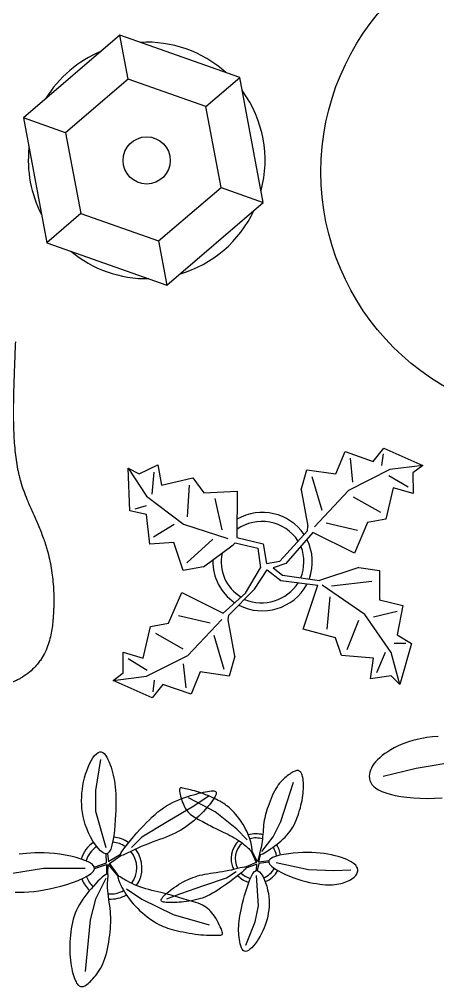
# Model space of a CAD drawing. Header units: millimetres. Extents: x -38686 to 870903, y -23218 to 232707.
# Drawn here: x 38394 to 39404, y 22495 to 24834 of the extents above; entities that cross this region are included whole.
import ezdxf

# ---------------------------------------------------------------- set-up
doc = ezdxf.new("R2010")
doc.units = ezdxf.units.MM
doc.header["$LTSCALE"] = 10
doc.layers.add('40 - Detail Outline', color=142, linetype='Continuous')
doc.styles.add('ATTR', font='romans.shx', dxfattribs={"width": 0.8, "height": 1.735066})

msp = doc.modelspace()

# ---------------------------------------------------------------- linework, layer by layer
at = {"layer": '40 - Detail Outline', "color": 251}
for p, q in [((38657.177, 24689.768), (38637.303, 24796.182)), ((38844.863, 24623.598), (38927.082, 24694.016)), ((38506.029, 24560.313), (38403.935, 24596.308)), ((38881.4, 24427.972), (38983.494, 24391.977)), ((38542.566, 24364.688), (38460.347, 24294.269)), ((38730.251, 24298.517), (38750.126, 24192.104))]:
    msp.add_line(p, q, dxfattribs=at)
at = {"layer": '40 - Detail Outline', "color": 252, "linetype": 'Continuous'}
for p, q in [((39158.948, 23735.363), (39180.824, 23789.413)), ((39180.824, 23789.413), (39248.88, 23765.567)), ((39248.88, 23765.567), (39274.806, 23797.625)), ((39274.806, 23797.625), (39368.902, 23755.839)), ((39192.862, 23773.439), (39198.992, 23715.453)), ((39272.838, 23783.621), (39268.902, 23755.613)), ((38657.196, 23749.095), (38701.408, 23681.675)), ((38657.196, 23749.095), (38683.928, 23735.475)), ((38660.888, 23646.205), (38657.196, 23749.095)), ((38683.928, 23735.475), (38728.816, 23757.497)), ((38728.816, 23757.497), (38737.388, 23708.237)), ((39075.034, 23697.171), (39088.924, 23745.203)), ((39088.924, 23745.203), (39158.948, 23735.363)), ((39288.924, 23745.657), (39189.038, 23695.431)), ((39368.902, 23755.839), (39288.924, 23745.657)), ((39368.902, 23755.839), (39344.942, 23737.785)), ((38714.858, 23686.047), (38719.736, 23739.677)), ((38737.388, 23708.237), (38813.548, 23725.547)), ((38813.548, 23725.547), (38840.108, 23689.567)), ((39100.962, 23729.231), (39125.148, 23647.285)), ((39286.956, 23731.653), (39333.02, 23703.757)), ((39344.942, 23737.785), (39345.056, 23687.785)), ((38804.468, 23707.727), (38799.418, 23631.737)), ((39075.034, 23697.171), (39091.234, 23609.209)), ((39189.038, 23695.431), (39106.9, 23607.603)), ((39297.024, 23701.677), (39279.196, 23625.635)), ((39345.056, 23687.785), (39297.024, 23701.677)), ((38701.408, 23681.675), (38790.338, 23613.917)), ((38840.108, 23689.567), (38920.638, 23693.429)), ((38884.148, 23599.787), (38866.838, 23675.947)), ((38920.638, 23693.429), (38919.788, 23581.629)), ((39267.16, 23641.609), (39201.074, 23679.459)), ((38674.338, 23650.575), (38701.238, 23659.315)), ((38701.068, 23636.955), (38660.888, 23646.205)), ((38709.47, 23565.335), (38701.068, 23636.955)), ((39279.196, 23625.635), (39235.216, 23617.535)), ((38718.548, 23583.155), (38767.978, 23614.087)), ((38790.338, 23613.917), (38897.372, 23579.323)), ((39089.898, 23597.839), (39091.234, 23609.209)), ((39135.216, 23617.309), (39211.256, 23599.481)), ((39235.216, 23617.535), (39203.384, 23543.463)), ((38798.57, 23519.937), (38861.62, 23577.597)), ((38919.788, 23581.629), (38982.8, 23565.873)), ((39023.488, 23524.143), (39089.898, 23597.839)), ((39103.27, 23593.235), (39037.73, 23518.927)), ((39203.384, 23543.463), (39103.27, 23593.235)), ((38767.638, 23569.367), (38709.47, 23565.335)), ((38789.49, 23502.117), (38767.638, 23569.367)), ((38838.75, 23510.687), (38910.71, 23563.809)), ((38910.71, 23563.809), (38915.184, 23568.257)), ((38915.184, 23568.257), (38970.594, 23555.441)), ((38970.594, 23555.441), (38976.696, 23508.493)), ((38982.8, 23565.873), (38990.938, 23518.927)), ((38838.75, 23510.687), (38789.49, 23502.117)), ((38940.826, 23447.251), (38976.696, 23508.493)), ((38990.938, 23518.927), (39023.488, 23524.143)), ((39037.73, 23518.927), (39007.212, 23508.493)), ((39007.212, 23508.493), (39029.592, 23490.237)), ((39214.416, 23508.721), (39119.106, 23477.197)), ((39214.416, 23508.721), (39263.914, 23501.651)), ((38962.456, 23456.331), (38992.972, 23503.277)), ((38992.972, 23503.277), (39026.1, 23477.715)), ((39029.592, 23490.237), (39119.106, 23477.197)), ((39263.914, 23501.651), (39263.914, 23430.939)), ((39026.1, 23477.715), (39115.422, 23466.295)), ((39080.066, 23360.229), (39115.422, 23466.295)), ((39228.56, 23395.585), (39125.586, 23466.003)), ((39148.294, 23464.641), (39245.152, 23476.139)), ((38754.732, 23374.289), (38786.564, 23448.361)), ((38786.564, 23448.361), (38886.678, 23398.589)), ((38940.826, 23447.251), (38886.678, 23398.589)), ((38900.048, 23393.985), (38962.456, 23456.331)), ((39143.706, 23438.011), (39136.636, 23360.229)), ((39263.914, 23430.939), (39320.482, 23416.797)), ((39320.482, 23416.797), (39306.34, 23346.087)), ((38854.732, 23374.515), (38778.692, 23392.343)), ((38898.714, 23382.615), (38900.048, 23393.985)), ((39292.198, 23303.661), (39228.56, 23395.585)), ((39306.34, 23402.655), (39249.772, 23388.513)), ((38710.75, 23366.189), (38754.732, 23374.289)), ((38800.91, 23296.393), (38883.112, 23383.303)), ((38914.914, 23294.653), (38898.714, 23382.615)), ((39186.132, 23310.731), (39214.416, 23381.441)), ((38692.924, 23290.149), (38710.75, 23366.189)), ((38722.786, 23350.217), (38788.874, 23312.367)), ((38888.986, 23262.593), (38864.8, 23344.539)), ((39157.848, 23339.015), (39080.066, 23360.229)), ((39306.34, 23346.087), (39341.696, 23324.873)), ((39171.99, 23296.589), (39157.848, 23339.015)), ((39327.554, 23324.873), (39299.27, 23324.873)), ((39341.696, 23324.873), (39313.412, 23225.879)), ((38644.892, 23304.039), (38692.924, 23290.149)), ((38645.004, 23254.039), (38644.892, 23304.039)), ((39278.056, 23303.661), (39256.844, 23254.163)), ((39313.412, 23225.879), (39292.198, 23303.661)), ((38702.992, 23260.171), (38656.928, 23288.067)), ((38701.024, 23246.167), (38800.91, 23296.393)), ((38797.086, 23218.385), (38790.954, 23276.371)), ((38914.914, 23294.653), (38901.022, 23246.621)), ((39249.772, 23289.517), (39171.99, 23296.589)), ((39242.702, 23240.021), (39249.772, 23289.517)), ((38621.046, 23235.985), (38645.004, 23254.039)), ((38831, 23256.461), (38809.122, 23202.411)), ((38901.022, 23246.621), (38831, 23256.461)), ((38621.046, 23235.985), (38701.024, 23246.167)), ((38715.142, 23194.199), (38621.046, 23235.985)), ((38717.11, 23208.203), (38721.046, 23236.211)), ((39292.198, 23247.091), (39242.702, 23240.021)), ((39313.412, 23225.879), (39292.198, 23247.091)), ((38741.068, 23226.257), (38715.142, 23194.199)), ((38809.122, 23202.411), (38741.068, 23226.257)), ((38590.455, 23044.726), (38577.955, 22969.726)), ((39352.785, 23024.059), (39472.785, 23044.059)), ((39272.785, 23004.059), (39352.785, 23024.059)), ((38577.955, 22969.726), (38577.955, 22919.726)), ((39025.633, 22894.584), (39056.206, 22990.319)), ((38867.051, 22918.068), (38802.738, 22952.185)), ((38852.955, 22957.226), (38815.455, 22932.226)), ((38815.455, 22932.226), (38752.955, 22894.726)), ((38577.955, 22919.726), (38602.955, 22832.226)), ((38919.502, 22876.249), (38867.051, 22918.068)), ((38752.955, 22894.726), (38690.455, 22857.226)), ((38944.688, 22850.449), (38919.502, 22876.249)), ((39007.535, 22857.537), (39025.633, 22894.584)), ((38690.455, 22857.226), (38665.455, 22832.226)), ((38979.656, 22822.569), (39007.535, 22857.537)), ((38604.343, 22794.648), (38603.884, 22816.983)), ((38610.303, 22797.587), (38607.552, 22817.571)), ((38638.27, 22815.22), (38610.303, 22798.175)), ((38612.137, 22793.472), (38639.646, 22812.87)), ((38954.305, 22823.31), (38966.344, 22795.273)), ((38969.703, 22796.962), (38956.196, 22823.389)), ((38974.331, 22815.208), (38969.703, 22796.962)), ((38972.671, 22796.813), (38976.745, 22814.214)), ((38377.955, 22769.726), (38452.955, 22782.226)), ((38452.955, 22782.226), (38552.955, 22782.226)), ((38575, 22784.656), (38604.343, 22795.236)), ((38575.917, 22781.13), (38604.801, 22790.533)), ((38604.801, 22790.533), (38604.343, 22768.198)), ((38607.552, 22767.611), (38608.469, 22791.122)), ((38608.469, 22791.122), (38631.852, 22762.321)), ((38634.144, 22762.908), (38612.137, 22794.061)), ((38966.442, 22795.733), (38941.689, 22785.13)), ((38942.375, 22783.062), (38967.095, 22791.748)), ((38967.192, 22792.208), (38966.021, 22776.113)), ((38972.345, 22793.516), (38968.989, 22775.963)), ((38996.968, 22796.455), (38972.247, 22793.057)), ((38996.837, 22799.367), (38972.671, 22796.813)), ((39092.875, 22778.057), (39014.624, 22794.69)), ((38839.408, 22739.922), (38894.553, 22758.871)), ((38894.553, 22758.871), (38918.274, 22774.276)), ((38972.19, 22691.252), (38967.181, 22763.88)), ((39153.643, 22775.364), (39092.875, 22778.057)), ((39194.848, 22776.829), (39153.643, 22775.364)), ((38602.955, 22757.226), (38577.955, 22707.226)), ((38784.263, 22720.974), (38839.408, 22739.922)), ((38652.955, 22732.226), (38690.455, 22707.226)), ((38750.761, 22707.648), (38784.263, 22720.974)), ((38577.955, 22707.226), (38565.455, 22657.226)), ((38690.455, 22707.226), (38765.455, 22669.726)), ((38963.874, 22652.126), (38972.19, 22691.252)), ((38765.455, 22669.726), (38852.955, 22644.726)), ((38565.455, 22657.226), (38552.955, 22532.226)), ((38941.618, 22595.516), (38963.874, 22652.126))]:
    msp.add_line(p, q, dxfattribs=at)
at = {"layer": '40 - Detail Outline', "color": 7}
for points in [[(38460.347, 24294.269), (38750.126, 24192.104), (38983.494, 24391.977), (38927.082, 24694.016), (38637.303, 24796.182), (38403.935, 24596.308)], [(38542.566, 24364.688), (38730.251, 24298.517), (38881.4, 24427.972), (38844.863, 24623.598), (38657.177, 24689.768), (38506.029, 24560.313)]]:
    msp.add_lwpolyline(points, close=True, dxfattribs=at)
at = {"layer": '40 - Detail Outline', "color": 252, "linetype": 'Continuous'}
for points in [[(39406.118, 23100.727), (39391.724, 23099.321), (39378.462, 23097.601), (39366.216, 23095.571), (39354.868, 23093.227), (39344.302, 23090.571), (39334.399, 23087.601), (39325.044, 23084.321), (39316.118, 23080.727), (39307.531, 23076.827), (39299.295, 23072.653), (39291.45, 23068.247), (39284.035, 23063.643), (39277.088, 23058.885), (39270.649, 23054.007), (39264.757, 23049.053), (39259.451, 23044.059), (39254.764, 23039.059), (39250.701, 23034.059), (39247.264, 23029.059), (39244.451, 23024.059), (39242.264, 23019.059), (39240.701, 23014.059), (39239.764, 23009.059), (39239.451, 23004.059), (39239.783, 22999.067), (39240.858, 22994.111), (39242.791, 22989.235), (39245.701, 22984.477), (39249.705, 22979.873), (39254.92, 22975.467), (39261.463, 22971.293), (39269.451, 22967.393), (39278.963, 22963.805), (39289.92, 22960.571), (39302.205, 22957.725), (39315.701, 22955.309), (39330.291, 22953.363), (39345.858, 22951.925), (39362.283, 22951.033), (39379.451, 22950.727), (39397.264, 22951.045), (39415.701, 22952.029)], [(38383.891, 22724.085), (38394.621, 22723.893), (38405.754, 22724.092), (38417.277, 22724.707), (38429.192, 22725.761), (38441.496, 22727.278), (38454.192, 22729.285), (38467.277, 22731.803), (38480.754, 22734.86), (38494.621, 22738.476), (38508.794, 22742.66), (38522.844, 22747.331), (38536.259, 22752.392), (38548.527, 22757.747), (38559.135, 22763.297), (38567.57, 22768.945), (38573.32, 22774.593), (38575.871, 22780.143), (38574.878, 22785.506), (38570.663, 22790.625), (38563.713, 22795.451), (38554.517, 22799.935), (38543.563, 22804.028), (38531.34, 22807.682), (38518.335, 22810.848), (38505.038, 22813.476), (38491.866, 22815.536), (38478.964, 22817.057), (38466.403, 22818.091), (38454.257, 22818.685), (38442.599, 22818.888), (38431.503, 22818.75), (38421.041, 22818.318), (38411.288, 22817.643), (38402.291, 22816.765), (38394.003, 22815.69)]]:
    msp.add_lwpolyline(points, dxfattribs=at)
for points in [[(38561.288, 22867.643), (38556.983, 22877.706), (38553.41, 22887.597), (38550.521, 22897.343), (38548.267, 22906.966), (38546.599, 22916.492), (38545.468, 22925.943), (38544.825, 22935.347), (38544.621, 22944.726), (38544.817, 22954.097), (38545.402, 22963.443), (38546.379, 22972.742), (38547.746, 22981.966), (38549.504, 22991.093), (38551.652, 23000.097), (38554.192, 23008.956), (38557.121, 23017.643), (38560.429, 23026.107), (38564.055, 23034.18), (38567.924, 23041.667), (38571.965, 23048.372), (38576.103, 23054.101), (38580.266, 23058.658), (38584.38, 23061.848), (38588.371, 23063.476), (38592.18, 23063.416), (38595.793, 23061.816), (38599.211, 23058.898), (38602.434, 23054.882), (38605.461, 23049.987), (38608.293, 23044.433), (38610.93, 23038.44), (38613.371, 23032.226), (38615.617, 23025.968), (38617.668, 23019.661), (38619.524, 23013.257), (38621.184, 23006.706), (38622.649, 22999.96), (38623.918, 22992.968), (38624.992, 22985.685), (38625.871, 22978.06), (38626.555, 22970.043), (38627.043, 22961.588), (38627.336, 22952.645), (38627.434, 22943.163), (38627.336, 22933.097), (38627.043, 22922.396), (38626.555, 22911.011), (38625.871, 22898.893), (38624.98, 22886.088), (38623.82, 22873.015), (38622.319, 22860.185), (38620.402, 22848.112), (38617.998, 22837.308), (38615.031, 22828.287), (38611.43, 22821.562), (38607.121, 22817.643), (38602.076, 22816.886), (38596.444, 22819.011), (38590.422, 22823.576), (38584.205, 22830.143), (38577.987, 22838.273), (38571.965, 22847.526), (38566.333, 22857.462)], [(39011.528, 22836.241), (39016.768, 22840.242), (39021.841, 22844.299), (39026.73, 22848.434), (39031.421, 22852.673), (39035.899, 22857.035), (39040.149, 22861.547), (39044.156, 22866.229), (39047.905, 22871.106), (39051.386, 22876.194), (39054.609, 22881.476), (39057.588, 22886.929), (39060.34, 22892.531), (39062.878, 22898.257), (39065.219, 22904.087), (39067.377, 22909.995), (39069.366, 22915.958), (39071.2, 22921.954), (39072.877, 22927.965), (39074.393, 22933.969), (39075.743, 22939.948), (39076.925, 22945.884), (39077.934, 22951.755), (39078.765, 22957.546), (39079.415, 22963.235), (39079.883, 22968.799), (39080.176, 22974.202), (39080.305, 22979.399), (39080.282, 22984.349), (39080.118, 22989.01), (39079.824, 22993.339), (39079.41, 22997.294), (39078.888, 23000.833), (39078.267, 23003.927), (39077.557, 23006.6), (39076.767, 23008.891), (39075.903, 23010.839), (39074.974, 23012.481), (39073.988, 23013.855), (39072.953, 23015), (39071.878, 23015.954), (39070.765, 23016.747), (39069.597, 23017.37), (39068.35, 23017.812), (39067, 23018.056), (39065.526, 23018.086), (39063.903, 23017.889), (39062.109, 23017.448), (39060.12, 23016.749), (39057.921, 23015.782), (39055.527, 23014.557), (39052.962, 23013.089), (39050.249, 23011.393), (39047.41, 23009.484), (39044.47, 23007.376), (39041.451, 23005.087), (39038.376, 23002.629), (39035.266, 23000.008), (39032.135, 22997.192), (39028.993, 22994.14), (39025.852, 22990.807), (39022.723, 22987.153), (39019.616, 22983.134), (39016.542, 22978.709), (39013.513, 22973.836), (39010.54, 22968.493), (39007.643, 22962.756), (39004.842, 22956.719), (39002.158, 22950.477), (38999.61, 22944.127), (38997.219, 22937.763), (38995.005, 22931.481), (38992.989, 22925.377), (38991.185, 22919.52), (38989.587, 22913.88), (38988.182, 22908.397), (38986.958, 22903.017), (38985.904, 22897.68), (38985.006, 22892.33), (38984.253, 22886.909), (38983.633, 22881.36), (38983.127, 22875.647), (38982.697, 22869.818), (38982.297, 22863.942), (38981.882, 22858.091), (38981.406, 22852.331), (38980.825, 22846.734), (38980.094, 22841.368), (38979.168, 22836.304), (38978.033, 22831.609), (38976.812, 22827.353), (38975.659, 22823.602), (38974.727, 22820.422), (38974.17, 22817.881), (38974.143, 22816.047), (38974.799, 22814.985), (38976.293, 22814.764), (38978.729, 22815.421), (38982.013, 22816.876), (38986.003, 22819.02), (38990.556, 22821.743), (38995.527, 22824.936), (39000.775, 22828.49), (39006.157, 22832.294)], [(38951.556, 22850.692), (38949.885, 22855.594), (38947.953, 22860.67), (38945.769, 22865.88), (38943.344, 22871.181), (38940.691, 22876.531), (38937.819, 22881.886), (38934.74, 22887.206), (38931.465, 22892.449), (38928.008, 22897.573), (38924.4, 22902.549), (38920.675, 22907.352), (38916.868, 22911.952), (38913.011, 22916.322), (38909.14, 22920.436), (38905.288, 22924.267), (38901.49, 22927.786), (38897.766, 22930.98), (38894.081, 22933.887), (38890.386, 22936.557), (38886.63, 22939.039), (38882.766, 22941.384), (38878.743, 22943.643), (38874.514, 22945.867), (38870.027, 22948.106), (38865.252, 22950.394), (38860.225, 22952.718), (38854.999, 22955.044), (38849.627, 22957.34), (38844.162, 22959.577), (38838.657, 22961.721), (38833.167, 22963.744), (38827.743, 22965.613), (38822.438, 22967.302), (38817.296, 22968.818), (38812.359, 22970.171), (38807.668, 22971.37), (38803.268, 22972.429), (38799.199, 22973.358), (38795.503, 22974.166), (38792.224, 22974.867), (38789.394, 22975.455), (38787.006, 22975.868), (38785.044, 22976.033), (38783.492, 22975.87), (38782.334, 22975.304), (38781.552, 22974.259), (38781.132, 22972.657), (38781.057, 22970.424), (38781.307, 22967.516), (38781.853, 22964.025), (38782.662, 22960.08), (38783.7, 22955.805), (38784.935, 22951.33), (38786.334, 22946.779), (38787.864, 22942.281), (38789.492, 22937.961), (38791.196, 22933.922), (38792.999, 22930.161), (38794.935, 22926.65), (38797.039, 22923.365), (38799.344, 22920.275), (38801.885, 22917.356), (38804.696, 22914.579), (38807.81, 22911.916), (38811.247, 22909.346), (38814.961, 22906.856), (38818.89, 22904.439), (38822.974, 22902.091), (38827.15, 22899.802), (38831.357, 22897.567), (38835.534, 22895.378), (38839.62, 22893.228), (38843.573, 22891.11), (38847.43, 22889.013), (38851.249, 22886.923), (38855.087, 22884.829), (38859.001, 22882.719), (38863.049, 22880.581), (38867.288, 22878.402), (38871.776, 22876.17), (38876.549, 22873.873), (38881.567, 22871.506), (38886.768, 22869.06), (38892.09, 22866.527), (38897.473, 22863.902), (38902.854, 22861.177), (38908.172, 22858.346), (38913.367, 22855.402), (38918.381, 22852.346), (38923.181, 22849.215), (38927.734, 22846.059), (38932.013, 22842.92), (38935.985, 22839.846), (38939.622, 22836.883), (38942.892, 22834.077), (38945.767, 22831.476), (38948.226, 22829.126), (38950.291, 22827.08), (38951.992, 22825.391), (38953.36, 22824.111), (38954.428, 22823.295), (38955.226, 22822.996), (38955.786, 22823.266), (38956.139, 22824.159), (38956.309, 22825.711), (38956.291, 22827.881), (38956.073, 22830.613), (38955.643, 22833.849), (38954.988, 22837.533), (38954.097, 22841.606), (38952.957, 22846.012)], [(38686.288, 22875.976), (38693.917, 22884.281), (38701.229, 22892.025), (38708.297, 22899.231), (38715.194, 22905.925), (38721.993, 22912.13), (38728.768, 22917.871), (38735.592, 22923.173), (38742.538, 22928.06), (38749.659, 22932.556), (38756.926, 22936.686), (38764.291, 22940.475), (38771.705, 22943.945), (38779.118, 22947.123), (38786.483, 22950.032), (38793.75, 22952.697), (38800.871, 22955.143), (38807.801, 22957.39), (38814.511, 22959.44), (38820.976, 22961.296), (38827.173, 22962.956), (38833.077, 22964.421), (38838.664, 22965.69), (38843.909, 22966.765), (38848.788, 22967.643), (38853.272, 22968.318), (38857.317, 22968.75), (38860.873, 22968.888), (38863.892, 22968.685), (38866.325, 22968.091), (38868.124, 22967.057), (38869.239, 22965.536), (38869.621, 22963.476), (38869.239, 22960.848), (38868.124, 22957.682), (38866.325, 22954.028), (38863.892, 22949.935), (38860.873, 22945.451), (38857.317, 22940.625), (38853.272, 22935.506), (38848.788, 22930.143), (38843.913, 22924.588), (38838.697, 22918.912), (38833.187, 22913.187), (38827.434, 22907.487), (38821.485, 22901.883), (38815.389, 22896.452), (38809.196, 22891.263), (38802.955, 22886.393), (38796.696, 22881.893), (38790.389, 22877.735), (38783.985, 22873.868), (38777.434, 22870.247), (38770.687, 22866.821), (38763.697, 22863.542), (38756.413, 22860.36), (38748.788, 22857.226), (38740.792, 22854.097), (38732.479, 22850.943), (38723.922, 22847.742), (38715.194, 22844.466), (38706.368, 22841.093), (38697.518, 22837.597), (38688.717, 22833.956), (38680.038, 22830.143), (38671.582, 22826.183), (38663.567, 22822.298), (38656.234, 22818.753), (38649.83, 22815.82), (38644.597, 22813.766), (38640.78, 22812.858), (38638.623, 22813.367), (38638.371, 22815.56), (38640.174, 22819.608), (38643.807, 22825.293), (38648.955, 22832.296), (38655.298, 22840.3), (38662.521, 22848.987), (38670.305, 22858.04), (38678.333, 22867.142)], [(39046.921, 22762.266), (39056.886, 22758.463), (39066.729, 22755.127), (39076.387, 22752.229), (39085.792, 22749.744), (39094.881, 22747.645), (39103.587, 22745.908), (39111.845, 22744.506), (39119.589, 22743.412), (39126.776, 22742.603), (39133.44, 22742.066), (39139.641, 22741.785), (39145.434, 22741.752), (39150.878, 22741.953), (39156.03, 22742.376), (39160.946, 22743.007), (39165.685, 22743.837), (39170.29, 22744.852), (39174.752, 22746.037), (39179.047, 22747.376), (39183.152, 22748.857), (39187.044, 22750.462), (39190.7, 22752.178), (39194.097, 22753.989), (39197.211, 22755.88), (39200.023, 22757.838), (39202.53, 22759.861), (39204.731, 22761.949), (39206.626, 22764.102), (39208.216, 22766.32), (39209.5, 22768.603), (39210.478, 22770.951), (39211.151, 22773.364), (39211.507, 22775.839), (39211.497, 22778.375), (39211.059, 22780.961), (39210.13, 22783.59), (39208.65, 22786.258), (39206.558, 22788.955), (39203.792, 22791.677), (39200.29, 22794.415), (39196.011, 22797.158), (39190.989, 22799.879), (39185.276, 22802.548), (39178.927, 22805.132), (39171.994, 22807.601), (39164.53, 22809.922), (39156.589, 22812.066), (39148.225, 22814.001), (39139.48, 22815.697), (39130.36, 22817.132), (39120.862, 22818.289), (39110.981, 22819.148), (39100.713, 22819.69), (39090.054, 22819.896), (39079, 22819.746), (39067.547, 22819.222), (39055.761, 22818.306), (39043.99, 22816.988), (39032.65, 22815.258), (39022.159, 22813.109), (39012.935, 22810.53), (39005.395, 22807.514), (38999.957, 22804.05), (38997.037, 22800.131), (38996.922, 22795.77), (38999.37, 22791.063), (39004.005, 22786.131), (39010.455, 22781.092), (39018.346, 22776.067), (39027.303, 22771.175), (39036.953, 22766.534)], [(38894.694, 22743.506), (38887.343, 22738.276), (38880.333, 22733.433), (38873.604, 22728.969), (38867.093, 22724.879), (38860.741, 22721.154), (38854.484, 22717.788), (38848.263, 22714.774), (38842.015, 22712.106), (38835.695, 22709.772), (38829.321, 22707.749), (38822.928, 22706.009), (38816.549, 22704.527), (38810.219, 22703.272), (38803.972, 22702.221), (38797.842, 22701.344), (38791.863, 22700.615), (38786.067, 22700.009), (38780.475, 22699.521), (38775.107, 22699.144), (38769.982, 22698.876), (38765.118, 22698.712), (38760.535, 22698.648), (38756.252, 22698.679), (38752.288, 22698.803), (38748.667, 22699.021), (38745.43, 22699.356), (38742.625, 22699.839), (38740.296, 22700.501), (38738.491, 22701.37), (38737.255, 22702.478), (38736.636, 22703.854), (38736.679, 22705.529), (38737.415, 22707.522), (38738.814, 22709.814), (38740.83, 22712.374), (38743.414, 22715.173), (38746.523, 22718.179), (38750.108, 22721.364), (38754.125, 22724.697), (38758.526, 22728.148), (38763.264, 22731.684), (38768.29, 22735.258), (38773.554, 22738.821), (38779.004, 22742.325), (38784.591, 22745.72), (38790.264, 22748.956), (38795.974, 22751.987), (38801.668, 22754.759), (38807.314, 22757.24), (38812.941, 22759.445), (38818.595, 22761.405), (38824.324, 22763.149), (38830.173, 22764.708), (38836.189, 22766.111), (38842.418, 22767.39), (38848.906, 22768.574), (38855.683, 22769.692), (38862.712, 22770.777), (38869.941, 22771.859), (38877.316, 22772.971), (38884.783, 22774.142), (38892.29, 22775.406), (38899.783, 22776.791), (38907.208, 22778.331), (38914.484, 22780.024), (38921.402, 22781.73), (38927.73, 22783.285), (38933.23, 22784.515), (38937.666, 22785.252), (38940.803, 22785.327), (38942.406, 22784.571), (38942.239, 22782.813), (38940.155, 22779.945), (38936.366, 22776.1), (38931.174, 22771.477), (38924.878, 22766.269), (38917.782, 22760.672), (38910.185, 22754.883), (38902.389, 22749.095)], [(38567.538, 22732.226), (38562.171, 22725.972), (38557.024, 22719.693), (38552.12, 22713.367), (38547.486, 22706.966), (38543.144, 22700.468), (38539.12, 22693.847), (38535.437, 22687.081), (38532.121, 22680.143), (38529.187, 22673.018), (38526.62, 22665.722), (38524.394, 22658.281), (38522.486, 22650.716), (38520.87, 22643.055), (38519.524, 22635.318), (38518.421, 22627.535), (38517.538, 22619.726), (38516.854, 22611.918), (38516.366, 22604.133), (38516.073, 22596.398), (38515.975, 22588.737), (38516.073, 22581.172), (38516.366, 22573.731), (38516.854, 22566.435), (38517.538, 22559.31), (38518.413, 22552.385), (38519.458, 22545.703), (38520.651, 22539.315), (38521.965, 22533.268), (38523.377, 22527.612), (38524.862, 22522.396), (38526.396, 22517.667), (38527.955, 22513.476), (38529.517, 22509.855), (38531.08, 22506.771), (38532.642, 22504.175), (38534.205, 22502.018), (38535.767, 22500.252), (38537.33, 22498.828), (38538.892, 22497.697), (38540.455, 22496.81), (38542.021, 22496.13), (38543.612, 22495.671), (38545.252, 22495.455), (38546.965, 22495.507), (38548.776, 22495.853), (38550.708, 22496.517), (38552.788, 22497.522), (38555.038, 22498.893), (38557.475, 22500.647), (38560.083, 22502.767), (38562.838, 22505.228), (38565.715, 22508.007), (38568.689, 22511.08), (38571.737, 22514.421), (38574.834, 22518.005), (38577.955, 22521.81), (38581.075, 22525.822), (38584.172, 22530.078), (38587.22, 22534.627), (38590.194, 22539.518), (38593.071, 22544.8), (38595.826, 22550.521), (38598.434, 22556.73), (38600.871, 22563.476), (38603.117, 22570.781), (38605.168, 22578.548), (38607.024, 22586.657), (38608.684, 22594.987), (38610.149, 22603.413), (38611.418, 22611.816), (38612.492, 22620.072), (38613.371, 22628.06), (38614.055, 22635.69), (38614.543, 22643.001), (38614.836, 22650.07), (38614.934, 22656.966), (38614.836, 22663.766), (38614.543, 22670.54), (38614.055, 22677.363), (38613.371, 22684.31), (38612.505, 22691.426), (38611.516, 22698.665), (38610.478, 22705.953), (38609.465, 22713.216), (38608.549, 22720.382), (38607.805, 22727.376), (38607.304, 22734.127), (38607.121, 22740.56), (38607.288, 22746.595), (38607.675, 22752.116), (38608.11, 22757.002), (38608.423, 22761.132), (38608.444, 22764.383), (38608, 22766.633), (38606.922, 22767.761), (38605.038, 22767.643), (38602.23, 22766.207), (38598.593, 22763.575), (38594.271, 22759.916), (38589.413, 22755.403), (38584.164, 22750.207), (38578.671, 22744.498), (38573.08, 22738.448)], [(38644.621, 22730.143), (38647.937, 22724.585), (38651.62, 22718.88), (38655.644, 22713.077), (38659.986, 22707.226), (38664.62, 22701.375), (38669.524, 22695.573), (38674.671, 22689.868), (38680.038, 22684.31), (38685.596, 22678.942), (38691.301, 22673.796), (38697.103, 22668.892), (38702.955, 22664.257), (38708.806, 22659.916), (38714.608, 22655.892), (38720.313, 22652.21), (38725.871, 22648.893), (38731.255, 22645.956), (38736.516, 22643.36), (38741.728, 22641.056), (38746.965, 22638.997), (38752.299, 22637.133), (38757.805, 22635.417), (38763.554, 22633.797), (38769.621, 22632.226), (38776.054, 22630.668), (38782.805, 22629.133), (38789.799, 22627.648), (38796.965, 22626.237), (38804.228, 22624.922), (38811.516, 22623.731), (38818.755, 22622.685), (38825.871, 22621.81), (38832.797, 22621.122), (38839.478, 22620.606), (38845.866, 22620.235), (38851.913, 22619.987), (38857.569, 22619.836), (38862.785, 22619.758), (38867.513, 22619.731), (38871.705, 22619.726), (38875.318, 22619.742), (38878.345, 22619.857), (38880.787, 22620.166), (38882.642, 22620.768), (38883.912, 22621.761), (38884.595, 22623.242), (38884.693, 22625.31), (38884.205, 22628.06), (38883.143, 22631.551), (38881.568, 22635.677), (38879.554, 22640.291), (38877.173, 22645.247), (38874.5, 22650.398), (38871.607, 22655.598), (38868.567, 22660.701), (38865.455, 22665.56), (38862.321, 22670.056), (38859.139, 22674.186), (38855.86, 22677.975), (38852.434, 22681.445), (38848.812, 22684.623), (38844.947, 22687.532), (38840.788, 22690.197), (38836.288, 22692.643), (38831.417, 22694.893), (38826.229, 22696.972), (38820.797, 22698.906), (38815.194, 22700.716), (38809.493, 22702.43), (38803.768, 22704.068), (38798.092, 22705.66), (38792.538, 22707.226), (38787.155, 22708.788), (38781.893, 22710.351), (38776.681, 22711.913), (38771.444, 22713.476), (38766.11, 22715.038), (38760.604, 22716.601), (38754.855, 22718.163), (38748.788, 22719.726), (38742.355, 22721.293), (38735.604, 22722.883), (38728.61, 22724.523), (38721.444, 22726.237), (38714.181, 22728.047), (38706.893, 22729.981), (38699.655, 22732.06), (38692.538, 22734.31), (38685.612, 22736.743), (38678.931, 22739.323), (38672.543, 22742), (38666.496, 22744.726), (38660.84, 22747.452), (38655.624, 22750.13), (38650.896, 22752.71), (38646.705, 22755.143), (38643.087, 22757.377), (38640.031, 22759.342), (38637.513, 22760.966), (38635.507, 22762.175), (38633.989, 22762.895), (38632.935, 22763.053), (38632.321, 22762.577), (38632.121, 22761.393), (38632.317, 22759.452), (38632.902, 22756.803), (38633.879, 22753.52), (38635.246, 22749.675), (38637.004, 22745.341), (38639.152, 22740.592), (38641.692, 22735.502)], [(38993.895, 22729.235), (38995.59, 22720.645), (38996.741, 22712.311), (38997.38, 22704.204), (38997.544, 22696.299), (38997.265, 22688.567), (38996.578, 22680.983), (38995.517, 22673.517), (38994.116, 22666.145), (38992.404, 22658.844), (38990.391, 22651.628), (38988.081, 22644.514), (38985.477, 22637.523), (38982.583, 22630.673), (38979.404, 22623.985), (38975.944, 22617.475), (38972.206, 22611.164), (38968.21, 22605.092), (38964.03, 22599.378), (38959.757, 22594.162), (38955.48, 22589.588), (38951.289, 22585.793), (38947.273, 22582.919), (38943.524, 22581.107), (38940.129, 22580.497), (38937.159, 22581.178), (38934.598, 22583.031), (38932.408, 22585.882), (38930.555, 22589.561), (38929, 22593.895), (38927.707, 22598.712), (38926.641, 22603.841), (38925.764, 22609.109), (38925.047, 22614.38), (38924.492, 22619.656), (38924.105, 22624.976), (38923.895, 22630.379), (38923.871, 22635.901), (38924.041, 22641.583), (38924.412, 22647.462), (38924.992, 22653.575), (38925.791, 22659.961), (38926.815, 22666.659), (38928.073, 22673.706), (38929.574, 22681.141), (38931.324, 22689.002), (38933.334, 22697.327), (38935.609, 22706.155), (38938.16, 22715.524), (38940.987, 22725.396), (38944.069, 22735.433), (38947.378, 22745.223), (38950.886, 22754.351), (38954.564, 22762.405), (38958.386, 22768.971), (38962.322, 22773.635), (38966.346, 22775.985), (38970.42, 22775.738), (38974.474, 22773.139), (38978.427, 22768.565), (38982.2, 22762.391), (38985.713, 22754.995), (38988.886, 22746.753), (38991.64, 22738.041)]]:
    msp.add_lwpolyline(points, close=True, dxfattribs=at)
at = {"layer": '40 - Detail Outline', "color": 0}
msp.add_circle((39722.51, 24465.481), 600, dxfattribs=at)
at = {"layer": '40 - Detail Outline', "color": 7}
msp.add_circle((38701.776, 24493.332), 57.011, dxfattribs=at)
at = {"layer": '40 - Detail Outline', "color": 251}
for start, end in [(48.079415, 93.079064), (112.582512, 148.575967), (345.186422, 35.972057), (173.869967, 207.288512), (286.097151, 335.061328), (230.179624, 270.978856)]:
    msp.add_arc((38701.776, 24493.332), 285.946, start, end, dxfattribs=at)
at = {"layer": '40 - Detail Outline', "color": 252, "linetype": 'Continuous'}
for centre, radius, start, end in [((38981.206, 23519.547), 122.55, 34.37569, 120.1028), ((38980.004, 23515.397), 104.923, 33.82192, 124.9414), ((38975.878, 23522.911), 105.551, 338.4094, 20.03007), ((38979.246, 23522.275), 122.577, 341.2017, 26.09184), ((38981.822, 23522.875), 100, 168.1647, 238.6725), ((38981.822, 23522.875), 120, 178.6147, 235.1169), ((38980.738, 23527.197), 122.985, 242.5812, 331.2714), ((38979.002, 23529.319), 105.765, 247.3711, 327.472), ((38615.455, 22782.226), 75, 55.46214, 85.13479), ((38965.716, 22805.085), 60, 74.0481, 107.6067), ((38965.716, 22805.085), 50, 71.9554, 107.0217), ((38615.455, 22782.226), 75, 123.8022, 163.3846), ((38615.455, 22782.226), 62.5, 123.3061, 164.633), ((38615.455, 22782.226), 62.5, 56.15609, 85.85655), ((38965.716, 22805.085), 60, 133.816, 205.09704), ((38965.716, 22805.085), 50, 131.0276, 207.40367), ((38965.716, 22805.085), 50, 7.7262, 34.28), ((38965.716, 22805.085), 60, 8.5744, 34.3792), ((38615.455, 22782.226), 62.5, 323.0276, 39.40367), ((38615.455, 22782.226), 75, 325.816, 37.09704), ((38965.716, 22805.085), 50, 291.3061, 332.633), ((38615.455, 22782.226), 62.5, 199.7262, 226.28), ((38965.716, 22805.085), 60, 223.46214, 253.13479), ((38965.716, 22805.085), 50, 224.15609, 253.85655), ((38965.716, 22805.085), 60, 291.8022, 331.3846), ((38615.455, 22782.226), 75, 200.5744, 226.3792), ((38615.455, 22782.226), 62.5, 263.9554, 299.0217), ((38615.455, 22782.226), 75, 266.0481, 299.6067)]:
    msp.add_arc(centre, radius, start, end, dxfattribs=at)
at = {"layer": '40 - Detail Outline', "color": 0}
msp.add_open_spline([(38384.644, 24054.627), (38384.008, 24038.947), (38383.374, 24023.302), (38381.575, 23976.45), (38380.514, 23945.328), (38379.523, 23895.716), (38379.409, 23890.941), (38379.168, 23868.142), (38379.113, 23919.996), (38379.231, 23891.112), (38379.215, 23890.88), (38379.397, 23877.313), (38379.472, 23872.728), (38379.655, 23863.596), (38379.763, 23859.047), (38380.153, 23845.456), (38380.499, 23836.471), (38381.815, 23811.625), (38383.062, 23795.972), (38386.751, 23765.486), (38389.193, 23750.653), (38393.263, 23732.463), (38394.18, 23728.648), (38395.894, 23722.004), (38396.666, 23719.159), (38398.218, 23713.733), (38398.992, 23711.148), (38400.296, 23706.99), (38400.806, 23705.409), (38401.859, 23702.229), (38402.402, 23700.632), (38404.075, 23695.822), (38405.252, 23692.588), (38408.945, 23682.802), (38411.627, 23676.166), (38418.278, 23660.354), (38422.375, 23651.082), (38430.82, 23632.019), (38435.168, 23622.227), (38443.735, 23602.009), (38447.955, 23591.58), (38453.483, 23576.381), (38455.029, 23571.939), (38457.679, 23563.873), (38458.81, 23560.266), (38460.957, 23553.047), (38461.977, 23549.427), (38464.88, 23538.542), (38466.605, 23531.25), (38471.177, 23509.291), (38473.422, 23494.541), (38476.47, 23464.913), (38477.272, 23450.035), (38477.493, 23429.797), (38477.47, 23424.465), (38477.305, 23415.765), (38477.21, 23412.4), (38476.987, 23406.368), (38476.869, 23403.702), (38476.594, 23398.312), (38476.435, 23395.589), (38476.172, 23391.54), (38476.082, 23390.213), (38475.889, 23387.533), (38475.787, 23386.183), (38475.46, 23382.105), (38475.216, 23379.348), (38474.38, 23370.973), (38473.686, 23365.251), (38471.882, 23353.571), (38470.772, 23347.613), (38467.963, 23335.509), (38466.264, 23329.363), (38462.071, 23316.967), (38459.576, 23310.716), (38454.117, 23299.391), (38451.318, 23294.307), (38447.103, 23287.703), (38446.034, 23286.101), (38443.813, 23282.919), (38442.656, 23281.335), (38440.291, 23278.238), (38439.08, 23276.72), (38435.368, 23272.257), (38432.788, 23269.403), (38425.186, 23261.627), (38419.942, 23256.987), (38408.922, 23248.495), (38403.146, 23244.642), (38394.722, 23239.815), (38392.274, 23238.5), (38388.212, 23236.46), (38386.62, 23235.696), (38383.781, 23234.395), (38382.541, 23233.847), (38380.063, 23232.792), (38378.822, 23232.283), (38375.1, 23230.815), (38372.618, 23229.911), (38365.182, 23227.411), (38360.243, 23226.026), (38350.466, 23223.732), (38345.629, 23222.821), (38336.096, 23221.384), (38331.4, 23220.856), (38319.458, 23219.874), (38312.335, 23219.643), (38298.533, 23219.63), (38291.854, 23219.847), (38281.899, 23220.345), (38278.458, 23220.553), (38273.471, 23220.882), (38271.867, 23220.992), (38269.949, 23221.128), (38269.617, 23221.152), (38269.284, 23221.175)], degree=3, knots=[0, 0, 0, 0, 47.26030937, 47.26030937, 141.78092812, 141.78092812, 177.24604927, 177.24604927, 211.1865919, 211.1865919, 238.54455919, 238.54455919, 252.48869491, 252.48869491, 266.43283064, 266.43283064, 294.32110208, 294.32110208, 344.36999708, 344.36999708, 394.41889208, 394.41889208, 407.85703227, 407.85703227, 418.04716592, 418.04716592, 427.440413, 427.440413, 433.26382587, 433.26382587, 439.08723874, 439.08723874, 450.73406448, 450.73406448, 474.02771596, 474.02771596, 505.21640269, 505.21640269, 536.40508941, 536.40508941, 567.59377614, 567.59377614, 580.21188343, 580.21188343, 590.15508425, 590.15508425, 600.09828507, 600.09828507, 619.9846867, 619.9846867, 659.75748997, 659.75748997, 699.53029324, 699.53029324, 713.74478633, 713.74478633, 722.70678897, 722.70678897, 729.80338553, 729.80338553, 737.05022049, 737.05022049, 740.57552421, 740.57552421, 744.10082793, 744.10082793, 751.15143536, 751.15143536, 765.25265023, 765.25265023, 779.35386511, 779.35386511, 793.45507998, 793.45507998, 807.55629485, 807.55629485, 819.12029074, 819.12029074, 822.85454878, 822.85454878, 826.59317944, 826.59317944, 830.33181009, 830.33181009, 837.8090714, 837.8090714, 851.59199024, 851.59199024, 865.37490908, 865.37490908, 870.89723257, 870.89723257, 874.40100147, 874.40100147, 877.08815424, 877.08815424, 879.775307, 879.775307, 885.14961254, 885.14961254, 895.8982236, 895.8982236, 906.64683467, 906.64683467, 917.39544574, 917.39544574, 934.45792613, 934.45792613, 951.52040652, 951.52040652, 960.82210491, 960.82210491, 965.30023114, 965.30023114, 966.2415126, 966.2415126, 966.2415126, 966.2415126], dxfattribs=at)

# ---------------------------------------------------------------- texts
at = {"layer": '40 - Detail Outline', "color": 252, "style": 'ATTR', "width": 0.8, "flags": 9}
for p, height in [((38981.206, 23519.547), 0.15), ((38615.455, 22782.226), 0.116)]:
    msp.add_attdef('ESTCODE', p, '', height=height, dxfattribs=at)
msp.add_attdef('ESTCODE', (38965.716, 22805.085), '', height=0.0924, rotation=168, dxfattribs=at)

doc.saveas('drawing.dxf')
